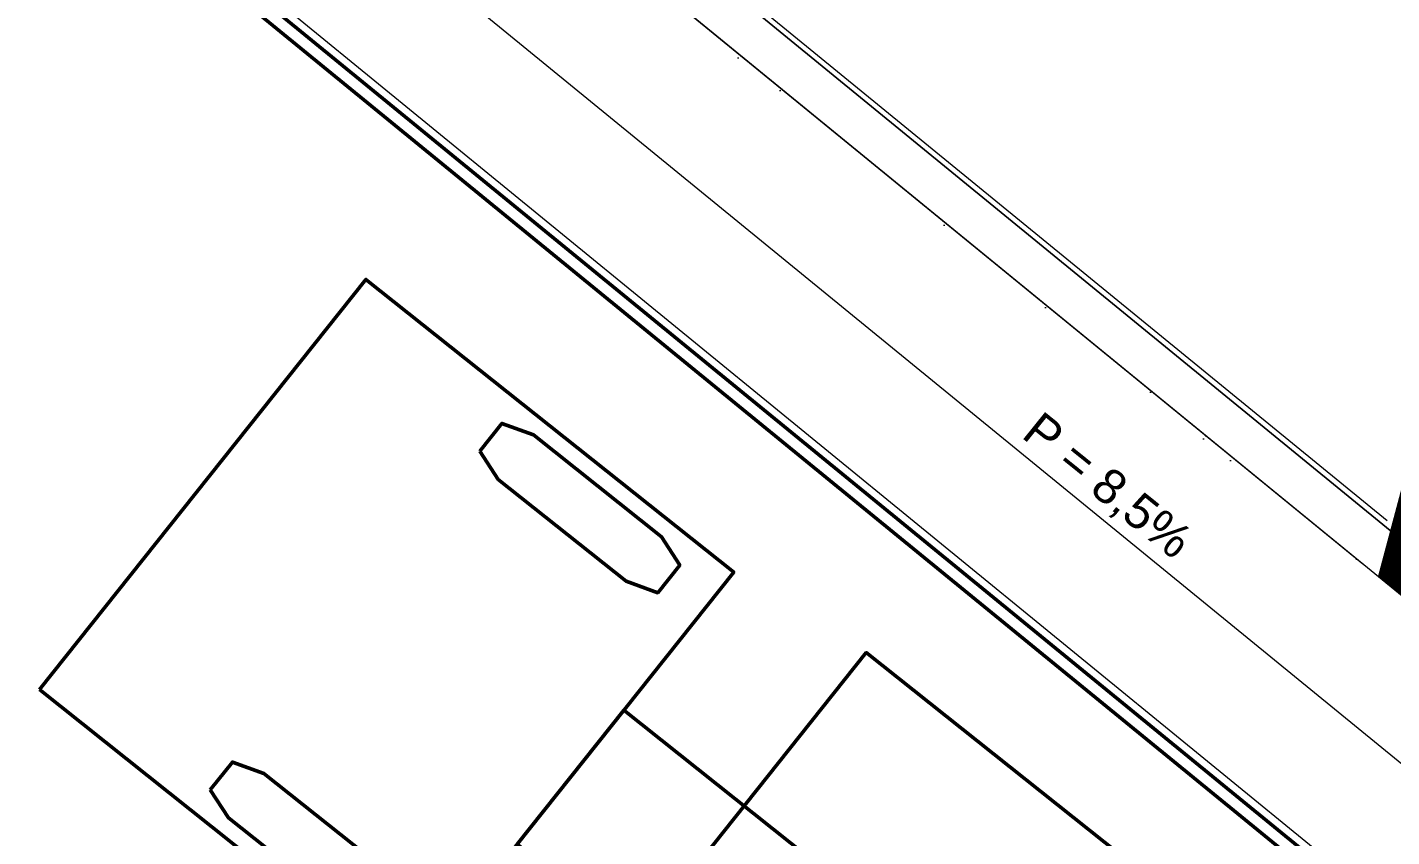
# Model space of a CAD drawing. Header units: centimetres. Extents: x 139057 to 200038, y 34824 to 80516.
# Drawn here: x 166893 to 167523, y 62786 to 63160 of the extents above; entities that cross this region are included whole.
import ezdxf

# ---------------------------------------------------------------- set-up
doc = ezdxf.new("R2010")
doc.units = ezdxf.units.CM
doc.header["$LTSCALE"] = 100
doc.linetypes.add('TRATTO-PUNTO', pattern=[1, 0.5, -0.25, 0, -0.25])
doc.layers.get('0').update_dxf_attribs({"lineweight": 0})
for name, color, linetype, lineweight in [('055_RIBALTE_001-AM_0', 14, 'Continuous', 50), ('430_TAVOLATI_001-AM_0', 3, 'Continuous', 0), ('448_RAMPE_SCALE_ASCENS_001-AM_0', 216, 'Continuous', 0)]:
    doc.layers.add(name, color=color, linetype=linetype, lineweight=lineweight)
doc.layers.add('_s_09_Perimetro_proprietà', color=40, linetype='Continuous')
doc.styles.add('GENERATED_STYLE_1', font='arial.ttf')

# ---------------------------------------------------------------- blocks, each defined once
blk = doc.blocks.new('Camion 33 pallets')
for points in [[(1352, 130), (1352, -130), (0, -130), (0, 130)], [(1640, 121), (1640, -121), (1423, -121), (1423, 121)], [(1549.5, 108.065), (1549.5, 91.685), (1534.8, 86.75), (1459.2, 86.75), (1444.5, 91.685), (1444.5, 108.065), (1459.2, 113), (1534.8, 113)], [(1423, 39.5), (1423, -39.5), (1094.5, -39.5), (1094.5, 39.5)], [(1549.5, -91.685), (1549.5, -108.065), (1534.8, -113), (1459.2, -113), (1444.5, -108.065), (1444.5, -91.685), (1459.2, -86.75), (1534.8, -86.75)]]:
    blk.add_lwpolyline(points, close=True)

msp = doc.modelspace()

# ---------------------------------------------------------------- hatches: boundary and pattern name
at = {"layer": '430_TAVOLATI_001-AM_0'}
h = msp.add_hatch(dxfattribs=at)
h.set_pattern_fill('PIETRA_TAGLIATA_0004', color=256, style=0, pattern_type=2)
h.set_pattern_definition([(45, (157533.175, 23264.425), (-11.136932, 11.136932), [0, -10.5, 0, -15.75]), (110, (157568.175, 23264.425), (14.800159, 5.386817), [0, -7.7, 0, -13.3])])
h.paths.add_polyline_path([(167528.06, 62897.56), (167021.69, 63311.36), (167018.88, 63311.07), (167526.79, 62896.01)], flags=0)

# ---------------------------------------------------------------- linework, layer by layer
at = {"layer": '055_RIBALTE_001-AM_0'}
for p, q in [((167817.76, 62506.26, 0), (166945.86, 63218.48, 0)), ((166942.06, 63213.83, 0), (167814.34, 62501.3, 0))]:
    msp.add_line(p, q, dxfattribs=at)
at = {"layer": '430_TAVOLATI_001-AM_0'}
for p, q in [((167528.06, 62897.56, 0), (167021.69, 63311.36, 0)), ((167021.69, 63311.35, 0), (167509.89, 62912.43, 0)), ((167522.58, 62927.89, 0), (167127.26, 63250.9, 0)), ((167127.27, 63250.91, 0), (167522.57, 62927.89, 0)), ((167521.16, 62932.28, 0), (167130.78, 63251.26, 0))]:
    msp.add_line(p, q, dxfattribs=at)
at = {"layer": '448_RAMPE_SCALE_ASCENS_001-AM_0'}
for p, q in [((167963.23, 62464.36, 0), (166983.51, 63264.6, 0)), ((166948.38, 63221.58, 0), (167820.03, 62509.56, 0))]:
    msp.add_line(p, q, dxfattribs=at)
at = {"layer": '_s_09_Perimetro_proprietà', "linetype": 'TRATTO-PUNTO', "ltscale": 200, "const_width": 40, "elevation": 0}
msp.add_lwpolyline([(168624.72, 60358.72, 0.068096), (168214.27, 60852.36), (166917.22, 62042.95), (166960.55, 62090.45), (166109.49, 62867.7), (166094.64, 62881.11), (166348.08, 63831.77), (166448.84, 64207.72), (166719.36, 64135.49), (166745.52, 64233.46), (167815.54, 63947.77), (167539.53, 62913.99), (167900.2, 62620.14), (168123.2, 62492.76), (168591.71, 62367.67), (168546.55, 62198.55), (168986.15, 62081.18), (169319.33, 63329.05)], format="xyb", dxfattribs=at)

# ---------------------------------------------------------------- block references
at = {"layer": '055_RIBALTE_001-AM_0', "rotation": 141.4909006233231}
msp.add_blockref('Camion 33 pallets', (168257.66, 61927.93, 0), dxfattribs=at)

# ---------------------------------------------------------------- texts
at = {"layer": '448_RAMPE_SCALE_ASCENS_001-AM_0', "insert": (167349.87, 62968.84, 0), "char_height": 16, "attachment_point": 7, "rotation": 321.14741, "style": 'GENERATED_STYLE_1'}
msp.add_mtext('{P = 8,5%}', dxfattribs=at)

doc.saveas('drawing.dxf')
